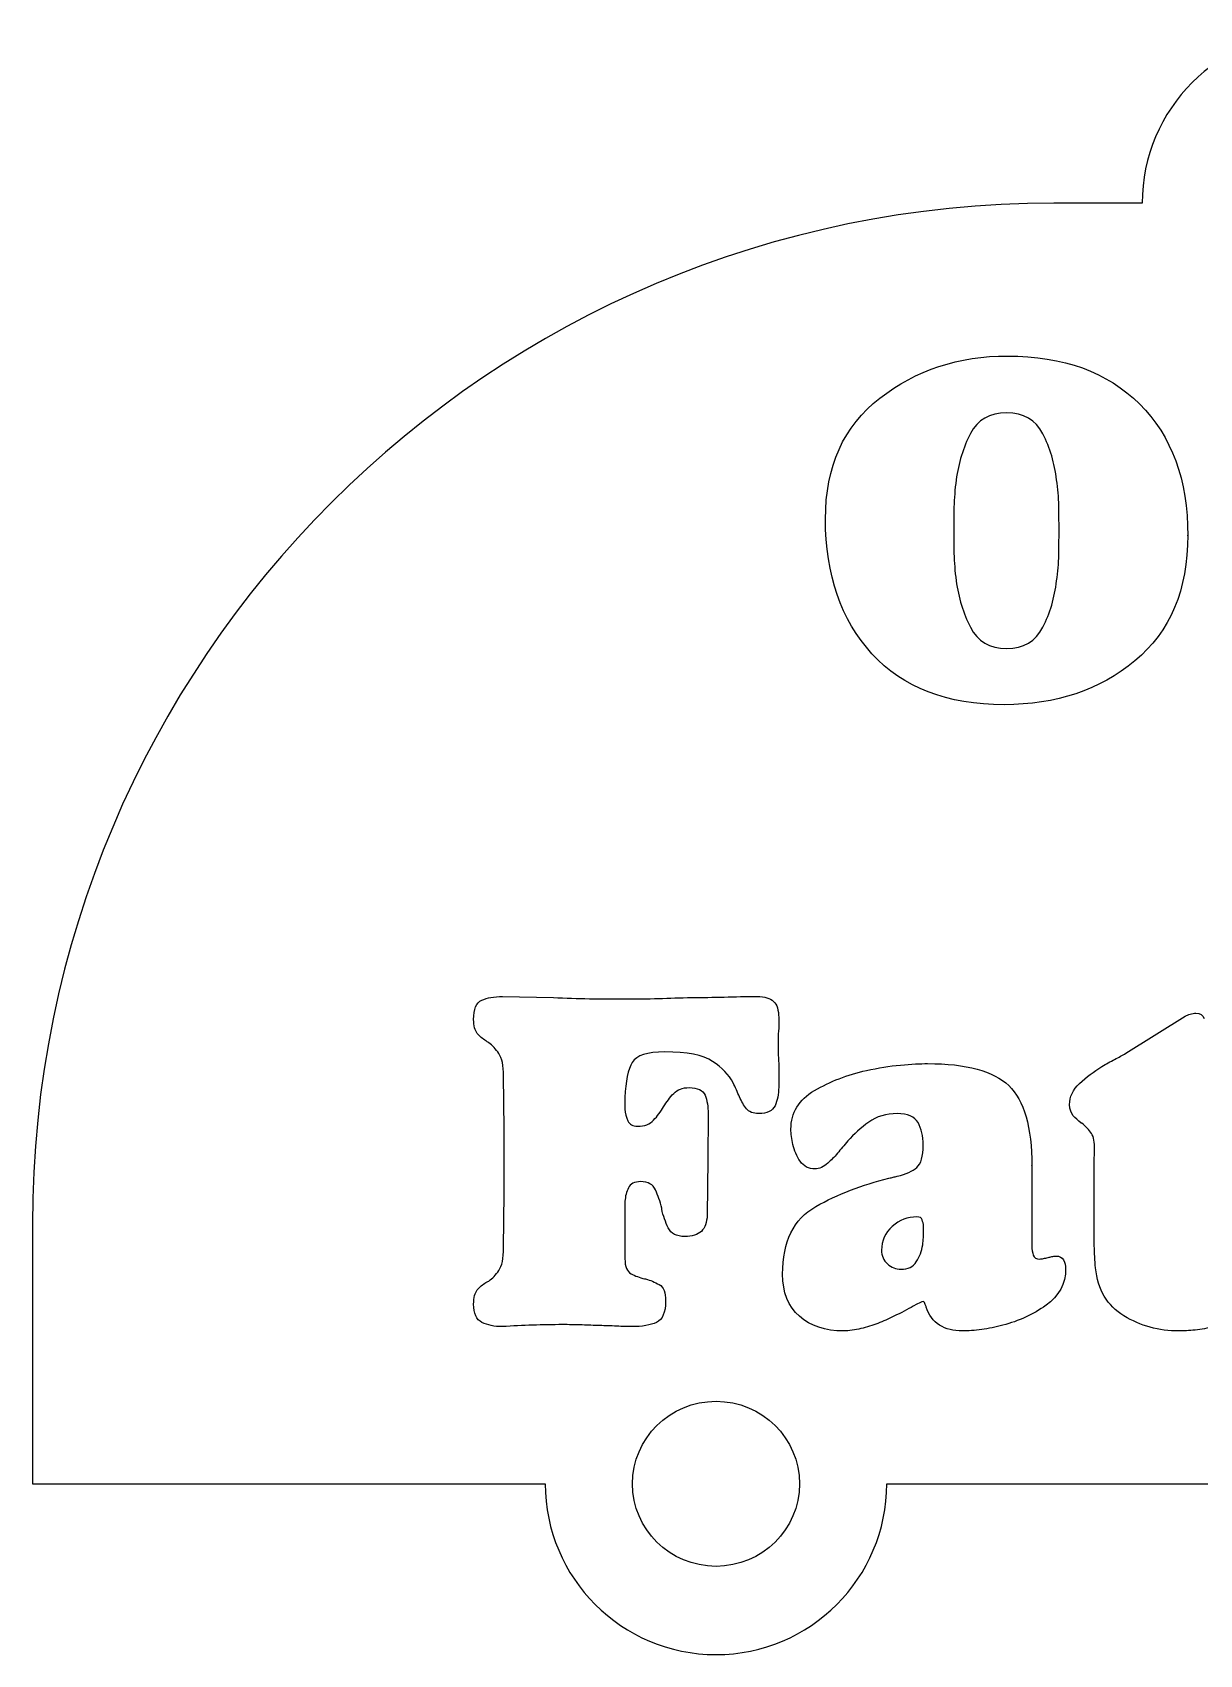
# Model space of a CAD drawing. Extents: x 1489 to 1914, y 371 to 1329.
# Drawn here: x 1616.6 to 1694.1, y 1221.2 to 1328.9 of the extents above; entities that cross this region are included whole.
import ezdxf

# ---------------------------------------------------------------- set-up
doc = ezdxf.new("R2010")
doc.units = 0
doc.layers.add('G0101', color=7, linetype='CONTINUOUS')

msp = doc.modelspace()

# ---------------------------------------------------------------- linework, layer by layer
at = {"layer": 'G0101', "color": 1}
for points in [[(1690.278558, 1317.587367), (1684.403558, 1317.587367)], [(1616.57756, 1249.761369), (1616.57756, 1232.547369), (1650.636559, 1232.547369)], [(1673.313558, 1232.547369), (1734.292557, 1232.547369)]]:
    msp.add_lwpolyline(points, dxfattribs=at)
at = {"layer": 'G0101', "color": 4}
for points in [[(1684.755858, 1295.733368), (1684.755858, 1295.896368), (1684.755858, 1296.025368)], [(1693.307858, 1295.505368), (1693.307858, 1295.537368)], [(1647.797259, 1264.905368), (1651.180259, 1264.840368)], [(1689.194858, 1261.133468), (1693.129858, 1263.605468)], [(1666.139258, 1263.507368), (1666.139258, 1263.130368), (1666.139258, 1262.754368)], [(1666.106258, 1262.377368), (1666.106258, 1262.000368), (1666.106258, 1261.214368)], [(1666.139258, 1260.461368), (1666.139258, 1259.675369), (1666.139258, 1258.889369)], [(1647.895259, 1256.117369), (1647.863259, 1259.637369)], [(1655.927259, 1258.206369), (1655.927259, 1257.751369), (1655.927259, 1257.572369), (1655.927259, 1257.425369)], [(1661.456258, 1257.101369), (1661.423258, 1254.077369), (1661.390258, 1250.401369)], [(1647.863259, 1248.231369), (1647.895259, 1251.815369), (1647.895259, 1256.117369)], [(1687.080858, 1249.836469), (1687.080858, 1253.634469), (1687.113858, 1254.933469)], [(1682.951858, 1253.686569), (1682.951858, 1248.808569), (1682.951858, 1248.353569)], [(1682.951858, 1253.653569), (1682.951858, 1253.686569)], [(1655.927259, 1251.307369), (1655.927259, 1251.112369), (1655.927259, 1250.916369), (1655.927259, 1247.490369)], [(1658.366259, 1250.792369), (1658.366259, 1250.856369)], [(1675.764858, 1249.393569), (1675.764858, 1249.556569), (1675.764858, 1249.653569)], [(1687.080858, 1249.804469), (1687.080858, 1249.836469)], [(1675.764858, 1249.360569), (1675.764858, 1249.393569)], [(1657.229259, 1246.152369), (1657.293259, 1246.152369)]]:
    msp.add_lwpolyline(points, dxfattribs=at)
at = {"layer": 'G0101', "color": 1}
msp.add_lwpolyline([(1661.975558, 1227.067369)], close=True, dxfattribs=at)
for points in [[(1701.616557, 1328.925367), (1695.354558, 1328.925367), (1690.278558, 1323.849367), (1690.278558, 1317.587367)], [(1684.403558, 1317.587367), (1646.944559, 1317.587367), (1616.57756, 1287.220368), (1616.57756, 1249.761369)], [(1656.430559, 1232.547369), (1656.430559, 1235.574369), (1658.912559, 1238.028369), (1661.975558, 1238.028369)], [(1661.975558, 1238.028369), (1665.037558, 1238.028369), (1667.519558, 1235.574369), (1667.519558, 1232.547369)], [(1650.636559, 1232.547369), (1650.636559, 1226.285369), (1655.712559, 1221.209369), (1661.975558, 1221.209369)], [(1661.975558, 1227.067369), (1658.912559, 1227.067369), (1656.430559, 1229.521369), (1656.430559, 1232.547369)], [(1667.519558, 1232.547369), (1667.519558, 1229.521369), (1665.037558, 1227.067369), (1661.975558, 1227.067369)], [(1661.975558, 1221.209369), (1668.237558, 1221.209369), (1673.313558, 1226.285369), (1673.313558, 1232.547369)]]:
    msp.add_open_spline(points, degree=3, dxfattribs=at)
at = {"layer": 'G0101', "color": 4}
for points in [[(1672.853858, 1304.643367), (1675.260858, 1306.507367), (1678.088858, 1307.439367), (1681.340858, 1307.439367)], [(1681.340858, 1307.439367), (1685.048858, 1307.439367), (1687.969858, 1306.377367), (1690.105858, 1304.253367)], [(1669.243858, 1296.611368), (1669.243858, 1300.101367), (1670.447858, 1302.778367), (1672.853858, 1304.643367)], [(1681.275858, 1303.667367), (1680.148858, 1303.667367), (1679.346858, 1303.207367), (1678.869858, 1302.285367)], [(1683.682858, 1302.269367), (1683.204858, 1303.201367), (1682.403858, 1303.667367), (1681.275858, 1303.667367)], [(1690.105858, 1304.253367), (1692.239858, 1302.128367), (1693.307858, 1299.213368), (1693.307858, 1295.505368)], [(1678.869858, 1302.285367), (1678.392858, 1301.363367), (1678.077858, 1300.339367), (1677.926858, 1299.213368)], [(1684.592858, 1299.213368), (1684.462858, 1300.318367), (1684.159858, 1301.336367), (1683.682858, 1302.269367)], [(1677.926858, 1299.213368), (1677.839858, 1298.583368), (1677.791858, 1297.976368), (1677.779858, 1297.391368)], [(1684.739858, 1297.489368), (1684.727858, 1298.052368), (1684.679858, 1298.627368), (1684.592858, 1299.213368)], [(1677.779858, 1297.391368), (1677.768858, 1296.806368), (1677.764858, 1296.296368), (1677.764858, 1295.863368)], [(1684.755858, 1296.025368), (1684.755858, 1296.437368), (1684.750858, 1296.925368), (1684.739858, 1297.489368)], [(1672.332858, 1287.668368), (1670.273858, 1289.922368), (1669.243858, 1292.903368), (1669.243858, 1296.611368)], [(1677.764858, 1295.863368), (1677.764858, 1295.429368), (1677.768858, 1294.920368), (1677.779858, 1294.335368)], [(1684.739858, 1294.237368), (1684.750858, 1294.800368), (1684.755858, 1295.299368), (1684.755858, 1295.733368)], [(1693.307858, 1295.537368), (1693.307858, 1291.916368), (1692.137858, 1289.136368), (1689.796858, 1287.196368)], [(1677.779858, 1294.335368), (1677.791858, 1293.749368), (1677.839858, 1293.141368), (1677.926858, 1292.513368)], [(1684.592858, 1292.513368), (1684.679858, 1293.098368), (1684.727858, 1293.672368), (1684.739858, 1294.237368)], [(1677.926858, 1292.513368), (1678.077858, 1291.386368), (1678.392858, 1290.355368), (1678.869858, 1289.424368)], [(1683.682858, 1289.424368), (1684.159858, 1290.355368), (1684.462858, 1291.386368), (1684.592858, 1292.513368)], [(1678.869858, 1289.424368), (1679.346858, 1288.491368), (1680.148858, 1288.025368), (1681.275858, 1288.025368)], [(1681.275858, 1288.025368), (1682.403858, 1288.025368), (1683.204858, 1288.491368), (1683.682858, 1289.424368)], [(1681.112858, 1284.286368), (1677.319858, 1284.286368), (1674.392858, 1285.412368), (1672.332858, 1287.668368)], [(1689.796858, 1287.196368), (1687.454858, 1285.256368), (1684.560858, 1284.286368), (1681.112858, 1284.286368)], [(1645.878259, 1263.377368), (1645.878259, 1264.071368), (1646.058259, 1264.499368), (1646.415259, 1264.661368)], [(1646.415259, 1264.661368), (1646.773259, 1264.824368), (1647.234259, 1264.905368), (1647.797259, 1264.905368)], [(1651.180259, 1264.840368), (1651.981259, 1264.796368), (1652.778259, 1264.769368), (1653.570259, 1264.759368)], [(1653.570259, 1264.759368), (1654.361259, 1264.748368), (1655.158259, 1264.742368), (1655.960259, 1264.742368)], [(1655.960259, 1264.742368), (1656.697259, 1264.742368), (1657.429259, 1264.753368), (1658.155259, 1264.775368)], [(1658.155259, 1264.775368), (1658.881259, 1264.796368), (1659.613259, 1264.819368), (1660.350258, 1264.840368)], [(1660.350258, 1264.840368), (1661.066258, 1264.840368), (1661.786258, 1264.851368), (1662.513258, 1264.873368)], [(1662.513258, 1264.873368), (1663.239258, 1264.894368), (1663.971258, 1264.905368), (1664.707258, 1264.905368)], [(1664.707258, 1264.905368), (1665.206258, 1264.905368), (1665.570258, 1264.796368), (1665.797258, 1264.580368)], [(1665.797258, 1264.580368), (1666.025258, 1264.363368), (1666.139258, 1264.006368), (1666.139258, 1263.507368)], [(1693.129858, 1263.605468), (1693.237858, 1263.647468), (1693.351858, 1263.691468), (1693.470858, 1263.735468)], [(1693.470858, 1263.735468), (1693.590858, 1263.778468), (1693.714858, 1263.800468), (1693.844858, 1263.800468)], [(1693.844858, 1263.800468), (1694.125858, 1263.800468), (1694.310858, 1263.684468), (1694.397858, 1263.454468)], [(1646.123259, 1262.458368), (1645.960259, 1262.655368), (1645.878259, 1262.962368), (1645.878259, 1263.377368)], [(1646.691259, 1261.966368), (1646.475259, 1262.098368), (1646.285259, 1262.261368), (1646.123259, 1262.458368)], [(1666.139258, 1262.754368), (1666.117258, 1262.622368), (1666.106258, 1262.497368), (1666.106258, 1262.377368)], [(1646.773259, 1261.900368), (1646.741259, 1261.922368), (1646.713259, 1261.944368), (1646.691259, 1261.966368)], [(1646.887259, 1261.835368), (1646.843259, 1261.856368), (1646.806259, 1261.879368), (1646.773259, 1261.900368)], [(1647.554259, 1261.113368), (1647.347259, 1261.419368), (1647.125259, 1261.660368), (1646.887259, 1261.835368)], [(1647.863259, 1259.637369), (1647.863259, 1260.315368), (1647.759259, 1260.807368), (1647.554259, 1261.113368)], [(1656.416259, 1260.531368), (1656.133259, 1260.065368), (1655.971259, 1259.290369), (1655.927259, 1258.206369)], [(1658.562259, 1261.231368), (1657.412259, 1261.231368), (1656.697259, 1260.997368), (1656.416259, 1260.531368)], [(1661.749258, 1260.596368), (1661.120258, 1261.019368), (1660.057258, 1261.231368), (1658.562259, 1261.231368)], [(1663.114258, 1259.182369), (1662.832258, 1259.702369), (1662.377258, 1260.174368), (1661.749258, 1260.596368)], [(1666.106258, 1261.214368), (1666.106258, 1260.952368), (1666.117258, 1260.701368), (1666.139258, 1260.461368)], [(1671.959858, 1259.994569), (1672.740858, 1260.168568), (1673.493858, 1260.287568), (1674.219858, 1260.353568)], [(1674.219858, 1260.353568), (1674.946858, 1260.418568), (1675.547858, 1260.450568), (1676.024858, 1260.450568)], [(1676.024858, 1260.450568), (1678.604858, 1260.450568), (1680.403858, 1259.962569), (1681.422858, 1258.986569)], [(1687.601858, 1260.257468), (1687.882858, 1260.429468), (1688.164858, 1260.586468), (1688.446858, 1260.727468)], [(1688.446858, 1260.727468), (1688.727858, 1260.868468), (1688.977858, 1261.003468), (1689.194858, 1261.133468)], [(1668.512858, 1258.661569), (1669.553858, 1259.268569), (1670.702858, 1259.713569), (1671.959858, 1259.994569)], [(1686.121858, 1259.136469), (1686.565858, 1259.558469), (1687.059858, 1259.932469), (1687.601858, 1260.257468)], [(1658.496259, 1257.588369), (1658.692259, 1257.914369), (1658.913259, 1258.206369), (1659.163259, 1258.466369)], [(1659.163259, 1258.466369), (1659.412259, 1258.727369), (1659.753259, 1258.857369), (1660.188258, 1258.857369)], [(1660.188258, 1258.857369), (1660.751258, 1258.857369), (1661.103258, 1258.689369), (1661.244258, 1258.353369)], [(1661.244258, 1258.353369), (1661.385258, 1258.016369), (1661.456258, 1257.599369), (1661.456258, 1257.101369)], [(1663.326258, 1258.710369), (1663.250258, 1258.873369), (1663.179258, 1259.030369), (1663.114258, 1259.182369)], [(1663.537258, 1258.238369), (1663.472258, 1258.390369), (1663.401258, 1258.548369), (1663.326258, 1258.710369)], [(1663.992258, 1257.458369), (1663.818258, 1257.675369), (1663.667258, 1257.935369), (1663.537258, 1258.238369)], [(1666.139258, 1258.889369), (1666.139258, 1258.412369), (1666.057258, 1258.000369), (1665.894258, 1257.653369)], [(1666.951858, 1256.092569), (1666.951858, 1257.198569), (1667.471858, 1258.054569), (1668.512858, 1258.661569)], [(1681.422858, 1258.986569), (1682.441858, 1258.011569), (1682.951858, 1256.233569), (1682.951858, 1253.653569)], [(1685.454858, 1257.725469), (1685.454858, 1258.244469), (1685.676858, 1258.714469), (1686.121858, 1259.136469)], [(1655.927259, 1257.425369), (1655.949259, 1257.144369), (1656.014259, 1256.884369), (1656.123259, 1256.645369)], [(1657.830259, 1256.694369), (1658.079259, 1256.965369), (1658.301259, 1257.263369), (1658.496259, 1257.588369)], [(1664.805258, 1257.133369), (1664.437258, 1257.133369), (1664.165258, 1257.241369), (1663.992258, 1257.458369)], [(1665.894258, 1257.653369), (1665.732258, 1257.306369), (1665.369258, 1257.133369), (1664.805258, 1257.133369)], [(1674.008858, 1257.133569), (1673.270858, 1257.133569), (1672.642858, 1256.943569), (1672.121858, 1256.564569)], [(1675.390858, 1256.531569), (1675.162858, 1256.932569), (1674.702858, 1257.133569), (1674.008858, 1257.133569)], [(1685.698858, 1256.993469), (1685.557858, 1257.156469), (1685.476858, 1257.400469), (1685.454858, 1257.725469)], [(1656.123259, 1256.645369), (1656.231259, 1256.407369), (1656.447259, 1256.288369), (1656.773259, 1256.288369)], [(1656.773259, 1256.288369), (1657.229259, 1256.288369), (1657.580259, 1256.423369), (1657.830259, 1256.694369)], [(1666.984858, 1255.605569), (1666.962858, 1255.778569), (1666.951858, 1255.941569), (1666.951858, 1256.092569)], [(1672.121858, 1256.564569), (1671.601858, 1256.184569), (1671.135858, 1255.767569), (1670.723858, 1255.312569)], [(1675.732858, 1255.051569), (1675.732858, 1255.637569), (1675.618858, 1256.130569), (1675.390858, 1256.531569)], [(1686.202858, 1256.523469), (1686.007858, 1256.674469), (1685.839858, 1256.831469), (1685.698858, 1256.993469)], [(1686.267858, 1256.491469), (1686.246858, 1256.491469), (1686.223858, 1256.501469), (1686.202858, 1256.523469)], [(1686.852858, 1255.907469), (1686.679858, 1256.122469), (1686.484858, 1256.318469), (1686.267858, 1256.491469)], [(1667.082858, 1255.084569), (1667.038858, 1255.258569), (1667.005858, 1255.431569), (1666.984858, 1255.605569)], [(1667.569858, 1253.962569), (1667.330858, 1254.298569), (1667.167858, 1254.672569), (1667.082858, 1255.084569)], [(1670.723858, 1255.312569), (1670.484858, 1255.030569), (1670.257858, 1254.759569), (1670.040858, 1254.499569)], [(1675.308858, 1253.556569), (1675.590858, 1253.794569), (1675.732858, 1254.292569), (1675.732858, 1255.051569)], [(1687.113858, 1254.933469), (1687.113858, 1255.365469), (1687.026858, 1255.690469), (1686.852858, 1255.907469)], [(1668.545858, 1253.458569), (1668.133858, 1253.458569), (1667.807858, 1253.626569), (1667.569858, 1253.962569)], [(1669.390858, 1253.849569), (1669.260858, 1253.718569), (1669.124858, 1253.621569), (1668.984858, 1253.556569)], [(1670.040858, 1254.499569), (1669.824858, 1254.238569), (1669.606858, 1254.022569), (1669.390858, 1253.849569)], [(1668.984858, 1253.556569), (1668.842858, 1253.491569), (1668.696858, 1253.458569), (1668.545858, 1253.458569)], [(1668.593858, 1250.954569), (1670.056858, 1251.778569), (1671.677858, 1252.406569), (1673.455858, 1252.840569)], [(1673.455858, 1252.840569), (1673.563858, 1252.862569), (1673.661858, 1252.883569), (1673.747858, 1252.905569)], [(1673.747858, 1252.905569), (1673.834858, 1252.927569), (1673.921858, 1252.948569), (1674.008858, 1252.971569)], [(1674.008858, 1252.971569), (1674.593858, 1253.122569), (1675.026858, 1253.317569), (1675.308858, 1253.556569)], [(1656.155259, 1252.205369), (1656.025259, 1251.933369), (1655.949259, 1251.634369), (1655.927259, 1251.307369)], [(1656.968259, 1252.613369), (1656.556259, 1252.613369), (1656.285259, 1252.477369), (1656.155259, 1252.205369)], [(1657.960259, 1252.060369), (1657.797259, 1252.428369), (1657.467259, 1252.613369), (1656.968259, 1252.613369)], [(1658.366259, 1250.856369), (1658.258259, 1251.290369), (1658.123259, 1251.691369), (1657.960259, 1252.060369)], [(1658.805259, 1249.540369), (1658.621259, 1249.919369), (1658.474259, 1250.336369), (1658.366259, 1250.792369)], [(1666.398858, 1246.467569), (1666.398858, 1248.634569), (1667.130858, 1250.130569), (1668.593858, 1250.954569)], [(1659.895259, 1248.971369), (1659.352259, 1248.971369), (1658.989259, 1249.160369), (1658.805259, 1249.540369)], [(1661.390258, 1250.401369), (1661.369258, 1249.903369), (1661.239258, 1249.540369), (1661.001258, 1249.312369)], [(1673.682858, 1249.637569), (1673.206858, 1249.214569), (1672.967858, 1248.689569), (1672.967858, 1248.060569)], [(1675.308858, 1250.271569), (1674.702858, 1250.271569), (1674.160858, 1250.060569), (1673.682858, 1249.637569)], [(1675.666858, 1250.076569), (1675.623858, 1250.206569), (1675.504858, 1250.271569), (1675.308858, 1250.271569)], [(1675.764858, 1249.653569), (1675.742858, 1249.805569), (1675.709858, 1249.946569), (1675.666858, 1250.076569)], [(1687.097858, 1248.359469), (1687.085858, 1248.845469), (1687.080858, 1249.327469), (1687.080858, 1249.804469)], [(1661.001258, 1249.312369), (1660.762258, 1249.084369), (1660.393258, 1248.971369), (1659.895259, 1248.971369)], [(1675.699858, 1248.417569), (1675.720858, 1248.569569), (1675.736858, 1248.732569), (1675.747858, 1248.906569)], [(1675.747858, 1248.906569), (1675.759858, 1249.079569), (1675.764858, 1249.230569), (1675.764858, 1249.360569)], [(1647.554259, 1246.715369), (1647.759259, 1247.008369), (1647.863259, 1247.513369), (1647.863259, 1248.231369)], [(1655.927259, 1247.490369), (1655.927259, 1246.968369), (1656.062259, 1246.636369), (1656.334259, 1246.494369)], [(1672.967858, 1248.060569), (1672.967858, 1247.691569), (1673.097858, 1247.388569), (1673.358858, 1247.149569)], [(1675.277858, 1247.295569), (1675.493858, 1247.631569), (1675.634858, 1248.005569), (1675.699858, 1248.417569)], [(1682.951858, 1248.353569), (1682.951858, 1248.114569), (1682.983858, 1247.908569), (1683.048858, 1247.734569)], [(1683.048858, 1247.734569), (1683.113858, 1247.561569), (1683.254858, 1247.475569), (1683.471858, 1247.475569)], [(1683.471858, 1247.475569), (1683.557858, 1247.475569), (1683.645858, 1247.485569), (1683.731858, 1247.507569)], [(1683.731858, 1247.507569), (1683.818858, 1247.528569), (1683.915858, 1247.550569), (1684.024858, 1247.573569)], [(1684.024858, 1247.573569), (1684.111858, 1247.593569), (1684.197858, 1247.615569), (1684.284858, 1247.637569)], [(1684.284858, 1247.637569), (1684.370858, 1247.658569), (1684.458858, 1247.669569), (1684.544858, 1247.669569)], [(1684.544858, 1247.669569), (1684.782858, 1247.669569), (1684.951858, 1247.583569), (1685.048858, 1247.410569)], [(1685.048858, 1247.410569), (1685.146858, 1247.236569), (1685.194858, 1247.041569), (1685.194858, 1246.824569)], [(1687.178858, 1246.882469), (1687.134858, 1247.380469), (1687.107858, 1247.872469), (1687.097858, 1248.359469)], [(1646.887259, 1246.014369), (1647.125259, 1246.188369), (1647.347259, 1246.422369), (1647.554259, 1246.715369)], [(1656.334259, 1246.494369), (1656.605259, 1246.353369), (1656.903259, 1246.239369), (1657.229259, 1246.152369)], [(1667.521858, 1243.669569), (1666.772858, 1244.320569), (1666.398858, 1245.252569), (1666.398858, 1246.467569)], [(1673.358858, 1247.149569), (1673.618858, 1246.910569), (1673.921858, 1246.791569), (1674.268858, 1246.791569)], [(1674.268858, 1246.791569), (1674.723858, 1246.791569), (1675.059858, 1246.960569), (1675.277858, 1247.295569)], [(1685.194858, 1246.824569), (1685.194858, 1245.827569), (1684.761858, 1245.019569), (1683.894858, 1244.402569)], [(1689.064858, 1243.701469), (1687.958858, 1244.371469), (1687.329858, 1245.431469), (1687.178858, 1246.882469)], [(1645.878259, 1244.483369), (1645.878259, 1244.918369), (1645.960259, 1245.232369), (1646.123259, 1245.428369)], [(1646.123259, 1245.428369), (1646.285259, 1245.623369), (1646.475259, 1245.786369), (1646.691259, 1245.916369)], [(1646.691259, 1245.916369), (1646.713259, 1245.938369), (1646.741259, 1245.955369), (1646.773259, 1245.966369)], [(1646.773259, 1245.966369), (1646.806259, 1245.976369), (1646.843259, 1245.993369), (1646.887259, 1246.014369)], [(1657.293259, 1246.152369), (1657.618259, 1246.065369), (1657.922259, 1245.940369), (1658.203259, 1245.777369)], [(1658.203259, 1245.777369), (1658.485259, 1245.613369), (1658.627259, 1245.249369), (1658.627259, 1244.684369)], [(1646.432259, 1243.263369), (1646.063259, 1243.447369), (1645.878259, 1243.854369), (1645.878259, 1244.483369)], [(1658.627259, 1244.684369), (1658.627259, 1243.922369), (1658.426259, 1243.450369), (1658.025259, 1243.265369)], [(1675.065858, 1244.336569), (1674.707858, 1244.130569), (1674.279858, 1243.908569), (1673.780858, 1243.669569)], [(1675.732858, 1244.645569), (1675.645858, 1244.645569), (1675.423858, 1244.542569), (1675.065858, 1244.336569)], [(1675.812858, 1244.580569), (1675.780858, 1244.624569), (1675.753858, 1244.645569), (1675.732858, 1244.645569)], [(1675.862858, 1244.450569), (1675.862858, 1244.494569), (1675.845858, 1244.537569), (1675.812858, 1244.580569)], [(1675.910858, 1244.369569), (1675.899858, 1244.402569), (1675.883858, 1244.429569), (1675.862858, 1244.450569)], [(1675.927858, 1244.288569), (1675.927858, 1244.309569), (1675.921858, 1244.336569), (1675.910858, 1244.369569)], [(1676.821858, 1243.084569), (1676.398858, 1243.345569), (1676.100858, 1243.746569), (1675.927858, 1244.288569)], [(1683.894858, 1244.402569), (1683.026858, 1243.784569), (1682.073858, 1243.345569), (1681.032858, 1243.084569)], [(1647.797259, 1242.987369), (1647.255259, 1242.987369), (1646.800259, 1243.080369), (1646.432259, 1243.263369)], [(1649.797259, 1243.085369), (1649.136259, 1243.063369), (1648.469259, 1243.031369), (1647.797259, 1242.987369)], [(1651.797259, 1243.117369), (1651.125259, 1243.117369), (1650.459259, 1243.107369), (1649.797259, 1243.085369)], [(1652.952259, 1243.101369), (1652.572259, 1243.112369), (1652.188259, 1243.117369), (1651.797259, 1243.117369)], [(1654.106259, 1243.052369), (1653.716259, 1243.074369), (1653.331259, 1243.090369), (1652.952259, 1243.101369)], [(1655.228259, 1243.019369), (1654.848259, 1243.042369), (1654.474259, 1243.052369), (1654.106259, 1243.052369)], [(1658.025259, 1243.265369), (1657.623259, 1243.080369), (1657.076259, 1242.987369), (1656.383259, 1242.987369)], [(1670.430858, 1242.695569), (1669.238858, 1242.695569), (1668.268858, 1243.019569), (1667.521858, 1243.669569)], [(1672.723858, 1243.198569), (1672.366858, 1243.057569), (1671.992858, 1242.944569), (1671.601858, 1242.857569)], [(1673.780858, 1243.669569), (1673.433858, 1243.496569), (1673.081858, 1243.339569), (1672.723858, 1243.198569)], [(1678.333858, 1242.695569), (1677.747858, 1242.695569), (1677.244858, 1242.824569), (1676.821858, 1243.084569)], [(1681.032858, 1243.084569), (1680.555858, 1242.954569), (1680.084858, 1242.857569), (1679.618858, 1242.791569)], [(1692.706858, 1242.695469), (1691.383858, 1242.695469), (1690.169858, 1243.030469), (1689.064858, 1243.701469)], [(1656.383259, 1242.987369), (1655.992259, 1242.987369), (1655.607259, 1242.998369), (1655.228259, 1243.019369)], [(1671.016858, 1242.743569), (1670.821858, 1242.710569), (1670.626858, 1242.695569), (1670.430858, 1242.695569)], [(1671.601858, 1242.857569), (1671.406858, 1242.814569), (1671.212858, 1242.776569), (1671.016858, 1242.743569)], [(1679.618858, 1242.791569), (1679.151858, 1242.726569), (1678.723858, 1242.695569), (1678.333858, 1242.695569)], [(1693.795858, 1242.759469), (1693.394858, 1242.716469), (1693.031858, 1242.695469), (1692.706858, 1242.695469)], [(1695.047858, 1242.987469), (1694.614858, 1242.879469), (1694.196858, 1242.803469), (1693.795858, 1242.759469)]]:
    msp.add_open_spline(points, degree=3, dxfattribs=at)

doc.saveas('drawing.dxf')
